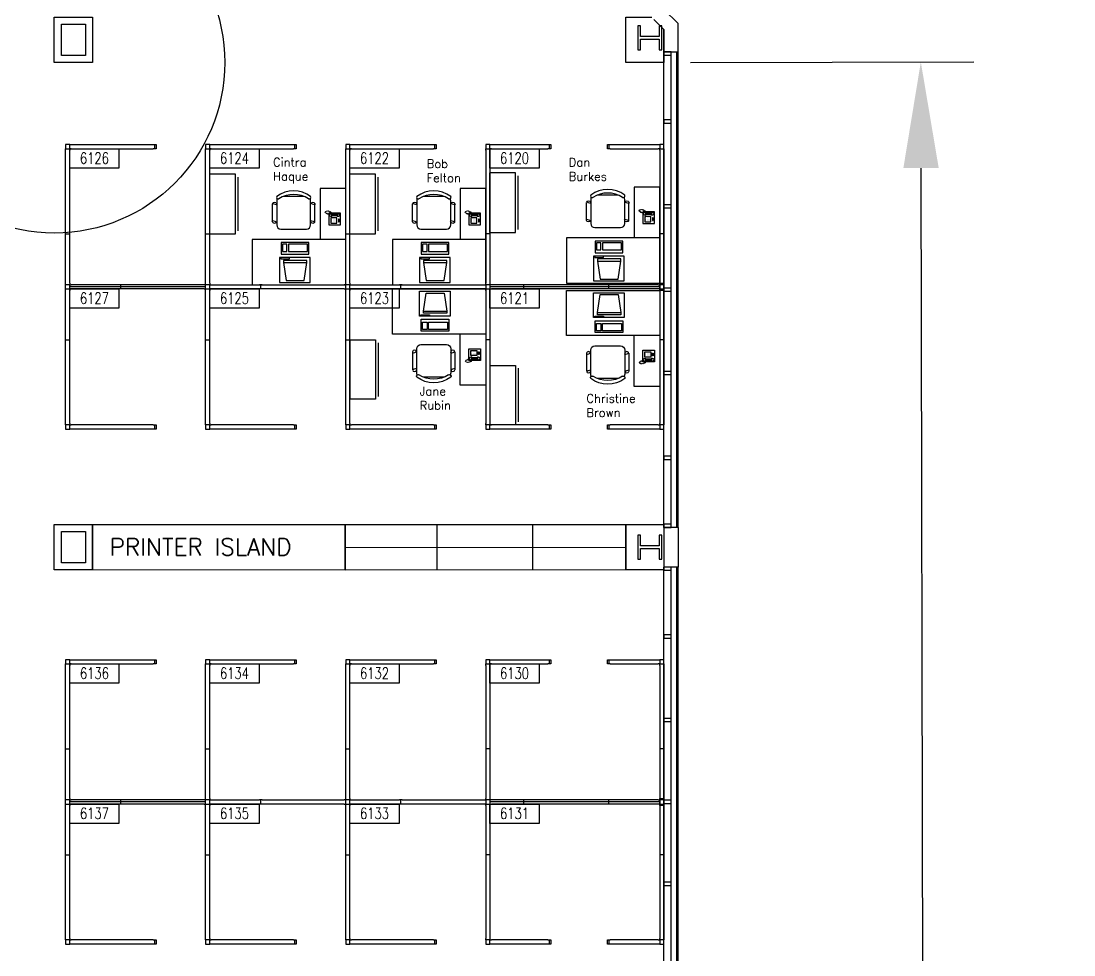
# Model space of a CAD drawing. Header units: millimetres. Extents: x 489553472 to 489553809, y 110504095 to 110504426.
# Drawn here: x 489553734.5 to 489553808.9, y 110504265.7 to 110504331.7 of the extents above; entities that cross this region are included whole.
import ezdxf
from ezdxf.enums import TextEntityAlignment as Align

# ---------------------------------------------------------------- set-up
doc = ezdxf.new("R2010")
doc.units = ezdxf.units.MM
for name, color, linetype in [('CHAIRS', 4, 'Continuous'), ('CPU', 6, 'Continuous'), ('DIM', 3, 'Continuous'), ('E-B-FURR', 6, 'Continuous'), ('E-B-GLAZ', 72, 'Continuous'), ('E-B-MULL', 8, 'Continuous'), ('E-B-SHEL', 2, 'Continuous'), ('E-S-COLM', 8, 'Continuous'), ('EMPLOYEE', 1, 'Continuous'), ('FILE_CABINETS', 1, 'Continuous'), ('FURNITURE', 3, 'Continuous'), ('PANELS_201', 6, 'Continuous'), ('PHONES', 4, 'Continuous'), ('PRINTER_ISLAND', 7, 'Continuous'), ('RMNUM', 40, 'Continuous'), ('Y-2', 1, 'Continuous')]:
    doc.layers.add(name, color=color, linetype=linetype)
doc.styles.add('ARCHITXT', font='simplex.shx')
doc.styles.add('ROMANS', font='romans', dxfattribs={"width": 0.75, "height": 8})
doc.styles.get("Standard").update_dxf_attribs({"font": 'arial.ttf'})
doc.dimstyles.new('ISO-25', dxfattribs={"dimscale": 3, "dimtxt": 2.5, "dimasz": 2.5, "dimexe": 1.25, "dimexo": 0.625, "dimtad": 1, "dimdsep": 46, "dimtxsty": 'Standard', "dimcen": 2.5, "dimadec": 0, "dimazin": 0, "dimtfac": 1, "dimtmove": 0, "dimatfit": 3, "dimfxl": 0, "dimarcsym": 0})

# ---------------------------------------------------------------- blocks, each defined once
blk = doc.blocks.new('RMNUM')
at = {"layer": 'RMNUM'}
blk.add_lwpolyline([(-16.33354, 6.674702), (18.388073, 6.674702), (18.388073, -6.982766), (-16.33354, -6.982766), (-16.33354, 6.674702)], dxfattribs=at)
at = {"layer": 'RMNUM', "style": 'ROMANS', "width": 0.75}
blk.add_attdef('NUMBER', text='', height=8, dxfattribs=at).set_placement((1.027267, 0.114097), align=Align.MIDDLE_CENTER)
blk = doc.blocks.new('RECTANG')
for p, q in [((1, 1), (0, 1)), ((0, 1), (0, 0)), ((1, 0), (1, 1)), ((0, 0), (1, 0))]:
    blk.add_line(p, q)
blk = doc.blocks.new('IBMAT', base_point=(61, 306))
for p, q in [((75, 307), (75, 306)), ((81, 307), (75, 307)), ((81, 306), (81, 307))]:
    blk.add_line(p, q)
at = {"xscale": 21, "yscale": 17, "zscale": 21}
blk.add_blockref('RECTANG', (61, 306), dxfattribs=at)
blk = doc.blocks.new('KEYBOARD', base_point=(60, 294))
for p, xscale, yscale, zscale in [((60, 294), 19, 8, 19), ((61, 295), 13, 5, 13), ((75, 295), 3, 5, 3)]:
    blk.add_blockref('RECTANG', p, dxfattribs=dict(xscale=xscale, yscale=yscale, zscale=zscale))
blk = doc.blocks.new('COMPUTER')
for p, q in [((-6.64, 16.23), (-8.5, 3.5)), ((6.08, 16.23), (-6.64, 16.23)), ((8, 3.5), (6.08, 16.23)), ((-8.5, 3.5), (-8.5, 2.04)), ((8, 3.5), (-8.5, 3.5)), ((-8.5, 2.04), (8, 2.04)), ((8, 2.04), (8, 3.5))]:
    blk.add_line(p, q)
at = {"xscale": 1.033846153846154, "yscale": 1.033846153846154, "zscale": 1.033846153846154}
for name, p in [('IBMAT', (-10.86, 0)), ('KEYBOARD', (-10.05, -10.5))]:
    blk.add_blockref(name, p, dxfattribs=at)
blk = doc.blocks.new('CHAIR7')
for p, q in [((5.12, 15.04), (17.88, 15.04)), ((0, 9), (0, -9)), ((20, 12), (3, 12)), ((23, -7.44), (23, 7.44)), ((3, -12), (20, -12)), ((5.12, -15), (17.88, -15))]:
    blk.add_line(p, q)
for centre, radius, start, end in [((5.56, 13.54), 1.56, 73.7398, 286.2602), ((17.44, 13.54), 1.56, 253.7398, 106.2602), ((3, 9), 3, 90, 180), ((20, 9), 3, 62.41556, 90), ((22.34, 11.12), 1.1, 53.30994, 212.02741), ((4.82, 0), 19.64, 327.57575, 32.42425), ((7, 0), 20, 323.1301, 36.8699), ((3, -9), 3, 180, 270), ((5.56, -13.5), 1.56, 73.7398, 286.2602), ((17.44, -13.5), 1.56, 253.7398, 106.2602), ((20, -9), 3, 270, 297.58444), ((22.34, -11.12), 1.1, 147.97259, 306.69006)]:
    blk.add_arc(centre, radius, start, end)
blk = doc.blocks.new('DESK2')
for p, q in [((33, 0), (-33, 0)), ((-33, 0), (-33, -68)), ((33, -32), (33, 0)), ((-33, -32), (33, -32)), ((-15, -68), (-15, -32)), ((-33, -68), (-15, -68))]:
    blk.add_line(p, q)
blk = doc.blocks.new('FC42X18D')
for p, q in [((-21, 0), (-21, -18)), ((-21, 0), (21, 0)), ((21, -18), (21, 0)), ((-21, -18), (21, -18)), ((-19, -20), (19, -20))]:
    blk.add_line(p, q)
blk = doc.blocks.new('FNPHONE')
for p, q in [((-9.1, 0.22), (-9.7, 0.02)), ((-8.9, 0.62), (-9.5, 0.42)), ((-8.7, 1.02), (-9.3, 0.82)), ((-8.5, 1.42), (-9.1, 1.22)), ((-8.3, 1.82), (-8.9, 1.62)), ((-7.14, 0.56), (-7.5, -0.58)), ((-7.29, 6.54), (-7.29, 1.54)), ((-6.29, 6.54), (-6.29, 1.54)), ((-3.87, 4.85), (-3.87, 4.85)), ((-3.87, 3.91), (-3.87, 3.91)), ((-3.87, 2.97), (-3.87, 2.97)), ((-3.87, 2.03), (-3.87, 2.03)), ((-2.94, 4.85), (-2.94, 4.85)), ((-2.94, 3.91), (-2.94, 3.91)), ((-2.94, 2.97), (-2.94, 2.97)), ((-2.94, 2.03), (-2.94, 2.03)), ((-2, 4.85), (-2, 4.85)), ((-2, 3.91), (-2, 3.91)), ((-2, 2.97), (-2, 2.97)), ((-2, 2.03), (-2, 2.03)), ((-9.3, -0.18), (-9.9, -0.38)), ((-9.3, -0.58), (-9.9, -0.78)), ((-9.3, -0.98), (-9.9, -1.18)), ((-9.3, -1.38), (-9.9, -1.58)), ((-9.1, -1.78), (-9.7, -1.98)), ((-8.9, -2.18), (-9.5, -2.38)), ((-8.43, -2.46), (-9.03, -2.66)), ((-7.9, -1.98), (-8.5, -2.18)), ((-7.7, -1.58), (-8.3, -1.78)), ((-7.5, -1.18), (-8.1, -1.38)), ((-7.3, -0.78), (-7.9, -0.98))]:
    blk.add_line(p, q)
for centre, start, end in [((-6.79, 6.54), 298.49146, 241.50854), ((-6.79, 1.54), 118.49146, 61.50854)]:
    blk.add_arc(centre, 1.05, start, end)
for p, xscale, yscale, zscale in [((-8.21, 0), 8.20528234483245, 8.104073169521023, 8.20528234483245), ((-4.81, 1.25), 3.75, 4.375, 3.75), ((-4.03, 6.72), 2.03125, 0.46875, 2.03125)]:
    blk.add_blockref('RECTANG', p, dxfattribs=dict(xscale=xscale, yscale=yscale, zscale=zscale))
blk = doc.blocks.new('*D22')
at = {"layer": 'Defpoints', "color": 0, "transparency": 16777216}
for p in [(489553779.956, 110504328.789), (489553798.115, 110504328.826), (489553780.319, 110504149.075)]:
    blk.add_point(p, dxfattribs=at)
at = {"layer": 'DIM', "color": 0, "lineweight": -2, "transparency": 16777216}
for p, q in [((489553781.831, 110504328.793), (489553801.865, 110504328.833)), ((489553798.462, 110504156.611), (489553798.13, 110504321.326)), ((489553782.194, 110504149.078), (489553802.227, 110504149.119))]:
    blk.add_line(p, q, dxfattribs=at)
at = {"layer": 'DIM', "color": 0, "transparency": 16777216}
for points in [[(489553799.38, 110504321.328), (489553796.88, 110504321.323), (489553798.115, 110504328.826)], [(489553799.712, 110504156.614), (489553797.212, 110504156.609), (489553798.477, 110504149.111)]]:
    blk.add_solid(points, dxfattribs=at)
at = {"layer": 'DIM', "color": 0, "transparency": 16777216, "insert": (489553804, 110504238.98), "char_height": 7.5, "attachment_point": 5, "rotation": 270.11554}
blk.add_mtext('188', dxfattribs=at)

msp = doc.modelspace()

# ---------------------------------------------------------------- linework, layer by layer
at = {"layer": 'E-B-FURR'}
for p, q in [((489553779.9561564, 110504295.9370992), (489553779.9561564, 110504329.5370992)), ((489553779.9561564, 110504259.9370992), (489553779.9561564, 110504293.1370992))]:
    msp.add_line(p, q, dxfattribs=at)
for points in [[(489553739.5561564, 110504331.9890914), (489553739.5561564, 110504328.7890914), (489553736.8561563, 110504328.7890914), (489553736.8561563, 110504331.9890914)], [(489553739.0561564, 110504331.4890914), (489553739.0561564, 110504329.2890914), (489553737.3561563, 110504329.2890914), (489553737.3561563, 110504331.4890914)], [(489553739.5561564, 110504296.1370992), (489553739.5561564, 110504292.9370992), (489553736.8561563, 110504292.9370992), (489553736.8561563, 110504296.1370992)], [(489553779.9561564, 110504296.1370992), (489553779.9561564, 110504292.9370992), (489553777.2561564, 110504292.9370992), (489553777.2561564, 110504296.1370992)], [(489553739.0561564, 110504295.6370992), (489553739.0561564, 110504293.4370992), (489553737.3561563, 110504293.4370992), (489553737.3561563, 110504295.6370992)]]:
    msp.add_lwpolyline(points, close=True, dxfattribs=at)
msp.add_lwpolyline([(489553779.9561564, 110504331.1228856), (489553779.9561564, 110504328.7890914), (489553777.2561564, 110504328.7890914), (489553777.2561564, 110504331.9890914), (489553779.0899506, 110504331.9890914)], dxfattribs=at)
at = {"layer": 'E-B-GLAZ'}
for p, q in [((489553780.4561564, 110504295.9370992), (489553780.4561564, 110504329.5370992)), ((489553780.8561563, 110504295.9370992), (489553780.8561563, 110504329.5370992)), ((489553780.9561564, 110504295.9370992), (489553780.9561564, 110504329.5370992)), ((489553780.4561564, 110504259.9370992), (489553780.4561564, 110504293.1370992)), ((489553780.8561563, 110504259.9370992), (489553780.8561563, 110504293.1370992)), ((489553780.9561564, 110504259.9370992), (489553780.9561564, 110504293.1370992))]:
    msp.add_line(p, q, dxfattribs=at)
at = {"layer": 'E-B-MULL'}
for points in [[(489553780.4561564, 110504329.5370992), (489553779.9561564, 110504329.5370992), (489553779.9561564, 110504329.3120992), (489553780.4561564, 110504329.3120992)], [(489553780.4561564, 110504324.7370992), (489553779.9561564, 110504324.7370992), (489553779.9561564, 110504324.5120992), (489553780.4561564, 110504324.5120992)], [(489553780.4561564, 110504318.7370992), (489553779.9561564, 110504318.7370992), (489553779.9561564, 110504318.5120992), (489553780.4561564, 110504318.5120992)], [(489553780.4561564, 110504312.8495992), (489553779.9561564, 110504312.8495992), (489553779.9561564, 110504312.6245992), (489553780.4561564, 110504312.6245992)], [(489553780.4561564, 110504306.9620992), (489553779.9561564, 110504306.9620992), (489553779.9561564, 110504306.7370992), (489553780.4561564, 110504306.7370992)], [(489553780.4561564, 110504300.9620992), (489553779.9561564, 110504300.9620992), (489553779.9561564, 110504300.7370992), (489553780.4561564, 110504300.7370992)], [(489553780.4561564, 110504296.1620992), (489553779.9561564, 110504296.1620992), (489553779.9561564, 110504295.9370992), (489553780.4561564, 110504295.9370992)], [(489553780.4561564, 110504293.1370992), (489553779.9561564, 110504293.1370992), (489553779.9561564, 110504292.9120992), (489553780.4561564, 110504292.9120992)], [(489553780.4561564, 110504288.3370992), (489553779.9561564, 110504288.3370992), (489553779.9561564, 110504288.1120992), (489553780.4561564, 110504288.1120992)], [(489553780.4561564, 110504282.4370992), (489553779.9561564, 110504282.4370992), (489553779.9561564, 110504282.2120992), (489553780.4561564, 110504282.2120992)], [(489553780.4561564, 110504276.6495992), (489553779.9561564, 110504276.6495992), (489553779.9561564, 110504276.4245992), (489553780.4561564, 110504276.4245992)], [(489553780.4561564, 110504270.8620992), (489553779.9561564, 110504270.8620992), (489553779.9561564, 110504270.6370992), (489553780.4561564, 110504270.6370992)]]:
    msp.add_lwpolyline(points, close=True, dxfattribs=at)
at = {"layer": 'E-B-SHEL'}
for p, q in [((489553779.9561564, 110504332.5370992), (489553780.9561564, 110504331.5370992)), ((489553779.2490495, 110504331.8299924), (489553779.9561564, 110504331.1228856)), ((489553780.9561564, 110504329.5370992), (489553780.9561564, 110504331.5370992)), ((489553779.9561564, 110504329.5370992), (489553779.9561564, 110504331.1228856)), ((489553779.9561564, 110504329.5370992), (489553780.9561564, 110504329.5370992)), ((489553780.9561564, 110504295.9370992), (489553779.9561564, 110504295.9370992)), ((489553779.9561564, 110504295.9370992), (489553779.9561564, 110504293.1370992)), ((489553780.9561564, 110504295.9370992), (489553780.9561564, 110504293.1370992)), ((489553780.9561564, 110504293.1370992), (489553779.9561564, 110504293.1370992))]:
    msp.add_line(p, q, dxfattribs=at)
at = {"layer": 'E-S-COLM'}
for points in [[(489553779.6061563, 110504329.6870992), (489553779.8061564, 110504329.6870992), (489553779.8061564, 110504331.3870992), (489553779.6061563, 110504331.3870992), (489553779.6061563, 110504330.6370992), (489553778.3061564, 110504330.6370992), (489553778.3061564, 110504331.3870992), (489553778.1061563, 110504331.3870992), (489553778.1061563, 110504329.6870992), (489553778.3061564, 110504329.6870992), (489553778.3061564, 110504330.4370992), (489553779.6061563, 110504330.4370992)], [(489553779.6061563, 110504293.6870992), (489553779.8061564, 110504293.6870992), (489553779.8061564, 110504295.3870992), (489553779.6061563, 110504295.3870992), (489553779.6061563, 110504294.6370992), (489553778.3061564, 110504294.6370992), (489553778.3061564, 110504295.3870992), (489553778.1061563, 110504295.3870992), (489553778.1061563, 110504293.6870992), (489553778.3061564, 110504293.6870992), (489553778.3061564, 110504294.4370992), (489553779.6061563, 110504294.4370992)]]:
    msp.add_lwpolyline(points, close=True, dxfattribs=at)
at = {"layer": 'FILE_CABINETS'}
for p, q in [((489553763.903808, 110504296.115284), (489553763.9078356, 110504292.9202725)), ((489553770.6622897, 110504296.1370992), (489553770.6663342, 110504292.9287922)), ((489553757.4240841, 110504294.5245992), (489553777.2561564, 110504294.5370992))]:
    msp.add_line(p, q, dxfattribs=at)
msp.add_lwpolyline([(489553757.4240841, 110504296.1370992), (489553777.2561564, 110504296.1370992), (489553777.2561564, 110504292.9370992), (489553757.4240841, 110504292.9120992)], close=True, dxfattribs=at)
at = {"layer": 'PANELS_201', "linetype": 'Continuous'}
for p, q in [((489553779.6561564, 110504316.7870215), (489553779.6561564, 110504316.5870215)), ((489553779.9561564, 110504316.6870215), (489553779.6561564, 110504316.6870215)), ((489553779.9561564, 110504316.7870215), (489553779.9561564, 110504316.5870215)), ((489553747.9560243, 110504313.0870992), (489553751.3560243, 110504313.0870992)), ((489553751.5560243, 110504313.0870992), (489553757.3560243, 110504313.0870992)), ((489553757.8560243, 110504313.0870992), (489553761.2560242, 110504313.0870992)), ((489553761.4560243, 110504313.0870992), (489553767.2560242, 110504313.0870992)), ((489553779.9561564, 110504313.0870217), (489553779.6561564, 110504313.0870217)), ((489553751.3560243, 110504312.7870992), (489553747.9560243, 110504312.7870992)), ((489553757.3560243, 110504312.7870992), (489553751.5560243, 110504312.7870992)), ((489553761.2560242, 110504312.7870992), (489553757.8560243, 110504312.7870992)), ((489553767.2560242, 110504312.7870992), (489553761.4560243, 110504312.7870992)), ((489553779.6560243, 110504312.7870992), (489553779.9560243, 110504312.7870992)), ((489553779.6560243, 110504309.2870994), (489553779.6560243, 110504309.0870994)), ((489553779.9560243, 110504309.1870994), (489553779.6560243, 110504309.1870994)), ((489553779.9560243, 110504309.2870994), (489553779.9560243, 110504309.0870994)), ((489553779.6561564, 110504280.3870215), (489553779.6561564, 110504280.1870215)), ((489553779.9561564, 110504280.2870215), (489553779.6561564, 110504280.2870215)), ((489553779.9561564, 110504280.3870215), (489553779.9561564, 110504280.1870215)), ((489553747.9560243, 110504276.6870992), (489553751.3560243, 110504276.6870992)), ((489553751.3560243, 110504276.3870992), (489553747.9560243, 110504276.3870992)), ((489553751.5560243, 110504276.6870992), (489553757.3560243, 110504276.6870992)), ((489553757.3560243, 110504276.3870992), (489553751.5560243, 110504276.3870992)), ((489553757.8560243, 110504276.6870992), (489553761.2560242, 110504276.6870992)), ((489553761.2560242, 110504276.3870992), (489553757.8560243, 110504276.3870992)), ((489553761.4560243, 110504276.6870992), (489553767.2560242, 110504276.6870992)), ((489553767.2560242, 110504276.3870992), (489553761.4560243, 110504276.3870992)), ((489553779.6560243, 110504276.3870992), (489553779.9560243, 110504276.3870992)), ((489553779.9561564, 110504276.6870217), (489553779.6561564, 110504276.6870217)), ((489553779.6560243, 110504272.8870994), (489553779.6560243, 110504272.6870994)), ((489553779.9560243, 110504272.7870994), (489553779.6560243, 110504272.7870994)), ((489553779.9560243, 110504272.8870994), (489553779.9560243, 110504272.6870994))]:
    msp.add_line(p, q, dxfattribs=at)
for points in [[(489553737.9560243, 110504322.9870992), (489553737.6560243, 110504322.9870992), (489553737.6560243, 110504322.6870992)], [(489553737.6560243, 110504322.5870992), (489553737.6560243, 110504322.6870992), (489553737.9560243, 110504322.6870992), (489553737.9560243, 110504322.5870992)], [(489553737.6560243, 110504316.7870992), (489553737.6560243, 110504322.5870992)], [(489553738.0560243, 110504322.6870992), (489553737.9560243, 110504322.6870992), (489553737.9560243, 110504322.9870992), (489553738.0560243, 110504322.9870992)], [(489553737.9560243, 110504316.7870992), (489553737.9560243, 110504322.5870992)], [(489553738.0560243, 110504322.9870992), (489553743.8560243, 110504322.9870992)], [(489553738.0560243, 110504322.6870992), (489553743.8560243, 110504322.6870992)], [(489553743.8560243, 110504322.9870992), (489553743.9560243, 110504322.9870992), (489553744.0560243, 110504322.9870992), (489553744.0560243, 110504322.6870992), (489553743.8560243, 110504322.6870992)], [(489553743.9560243, 110504322.6870992), (489553743.9560243, 110504322.9870992)], [(489553747.8560243, 110504322.9870992), (489553747.5560243, 110504322.9870992), (489553747.5560243, 110504322.6870992)], [(489553747.5560243, 110504322.5870992), (489553747.5560243, 110504322.6870992), (489553747.8560243, 110504322.6870992), (489553747.8560243, 110504322.5870992)], [(489553747.5560243, 110504316.7870992), (489553747.5560243, 110504322.5870992)], [(489553747.9560243, 110504322.6870992), (489553747.8560243, 110504322.6870992), (489553747.8560243, 110504322.9870992), (489553747.9560243, 110504322.9870992)], [(489553747.8560243, 110504316.7870992), (489553747.8560243, 110504322.5870992)], [(489553747.9560243, 110504322.9870992), (489553753.7560242, 110504322.9870992)], [(489553747.9560243, 110504322.6870992), (489553753.7560242, 110504322.6870992)], [(489553753.7560242, 110504322.9870992), (489553753.8560243, 110504322.9870992), (489553753.9560243, 110504322.9870992), (489553753.9560243, 110504322.6870992), (489553753.7560242, 110504322.6870992)], [(489553753.8560243, 110504322.6870992), (489553753.8560243, 110504322.9870992)], [(489553757.7560242, 110504322.9870992), (489553757.4560243, 110504322.9870992), (489553757.4560243, 110504322.6870992)], [(489553757.4560243, 110504322.5870992), (489553757.4560243, 110504322.6870992), (489553757.7560242, 110504322.6870992), (489553757.7560242, 110504322.5870992)], [(489553757.4560243, 110504316.7870992), (489553757.4560243, 110504322.5870992)], [(489553757.8560243, 110504322.6870992), (489553757.7560242, 110504322.6870992), (489553757.7560242, 110504322.9870992), (489553757.8560243, 110504322.9870992)], [(489553757.7560242, 110504316.7870992), (489553757.7560242, 110504322.5870992)], [(489553757.8560243, 110504322.9870992), (489553763.6560243, 110504322.9870992)], [(489553757.8560243, 110504322.6870992), (489553763.6560243, 110504322.6870992)], [(489553763.6560243, 110504322.9870992), (489553763.7560242, 110504322.9870992), (489553763.8560243, 110504322.9870992), (489553763.8560243, 110504322.6870992), (489553763.6560243, 110504322.6870992)], [(489553763.7560242, 110504322.6870992), (489553763.7560242, 110504322.9870992)], [(489553767.6560243, 110504322.9870992), (489553767.3560243, 110504322.9870992), (489553767.3560243, 110504322.6870992)], [(489553767.3560243, 110504322.5870992), (489553767.3560243, 110504322.6870992), (489553767.6560243, 110504322.6870992), (489553767.6560243, 110504322.5870992)], [(489553767.3560243, 110504322.5870992), (489553767.3560243, 110504316.7870992)], [(489553767.7560242, 110504322.6870992), (489553767.6560243, 110504322.6870992), (489553767.6560243, 110504322.9870992), (489553767.7560242, 110504322.9870992)], [(489553767.6560243, 110504322.5870992), (489553767.6560243, 110504316.7870992)], [(489553767.7560242, 110504322.9870992), (489553771.7560242, 110504322.9870992)], [(489553767.7560242, 110504322.6870992), (489553771.7560242, 110504322.6870992)], [(489553771.7560242, 110504322.9870992), (489553771.8560243, 110504322.9870992), (489553771.9560243, 110504322.9870992), (489553771.9560243, 110504322.6870992), (489553771.7560242, 110504322.6870992)], [(489553771.8560243, 110504322.6870992), (489553771.8560243, 110504322.9870992)], [(489553776.1561565, 110504322.6870215), (489553776.0561566, 110504322.6870215), (489553775.9561566, 110504322.6870215), (489553775.9561566, 110504322.9870215), (489553776.1561565, 110504322.9870215)], [(489553776.0561566, 110504322.9870215), (489553776.0561566, 110504322.6870215)], [(489553776.1561565, 110504322.9870215), (489553779.5561564, 110504322.9870215)], [(489553776.1561565, 110504322.6870215), (489553779.5561564, 110504322.6870215)], [(489553779.5561564, 110504322.9870215), (489553779.6561564, 110504322.9870215), (489553779.6561564, 110504322.6870215), (489553779.5561564, 110504322.6870215)], [(489553779.9561564, 110504322.6870215), (489553779.9561564, 110504322.9870215), (489553779.6561564, 110504322.9870215)], [(489553779.6561564, 110504322.5870215), (489553779.6561564, 110504322.6870215), (489553779.9561564, 110504322.6870215), (489553779.9561564, 110504322.5870215)], [(489553779.6561564, 110504322.5870215), (489553779.6561564, 110504316.7870215)], [(489553779.9561564, 110504322.5870215), (489553779.9561564, 110504316.7870215)], [(489553737.6560243, 110504316.5870992), (489553737.6560243, 110504316.7870992)], [(489553737.6560243, 110504316.6870992), (489553737.9560243, 110504316.6870992)], [(489553737.6560243, 110504313.1870992), (489553737.6560243, 110504316.5870992)], [(489553737.9560243, 110504316.5870992), (489553737.9560243, 110504316.7870992)], [(489553737.9560243, 110504313.1870992), (489553737.9560243, 110504316.5870992)], [(489553747.5560243, 110504316.5870992), (489553747.5560243, 110504316.7870992)], [(489553747.5560243, 110504316.6870992), (489553747.8560243, 110504316.6870992)], [(489553747.5560243, 110504313.1870992), (489553747.5560243, 110504316.5870992)], [(489553747.8560243, 110504316.5870992), (489553747.8560243, 110504316.7870992)], [(489553747.8560243, 110504313.1870992), (489553747.8560243, 110504316.5870992)], [(489553757.4560243, 110504316.5870992), (489553757.4560243, 110504316.7870992)], [(489553757.4560243, 110504316.6870992), (489553757.7560242, 110504316.6870992)], [(489553757.4560243, 110504313.1870992), (489553757.4560243, 110504316.5870992)], [(489553757.7560242, 110504316.5870992), (489553757.7560242, 110504316.7870992)], [(489553757.7560242, 110504313.1870992), (489553757.7560242, 110504316.5870992)], [(489553767.3560243, 110504316.7870992), (489553767.3560243, 110504316.5870992)], [(489553767.6560243, 110504316.6870992), (489553767.3560243, 110504316.6870992)], [(489553767.3560243, 110504316.5870992), (489553767.3560243, 110504313.1870992)], [(489553767.6560243, 110504316.7870992), (489553767.6560243, 110504316.5870992)], [(489553767.6560243, 110504316.5870992), (489553767.6560243, 110504313.1870992)], [(489553779.6561564, 110504316.5870215), (489553779.6561564, 110504313.1870217)], [(489553779.9561564, 110504316.5870215), (489553779.9561564, 110504313.1870217)], [(489553737.9560243, 110504313.1870992), (489553737.9560243, 110504313.0870992), (489553737.6560243, 110504313.0870992), (489553737.6560243, 110504313.1870992)], [(489553737.6560243, 110504312.7870992), (489553737.6560243, 110504313.0870992)], [(489553738.0560243, 110504312.7870992), (489553737.9560243, 110504312.7870992), (489553737.9560243, 110504313.0870992), (489553738.0560243, 110504313.0870992)], [(489553741.5560243, 110504312.9370992), (489553737.9560243, 110504312.9370992)], [(489553741.4560243, 110504313.0870992), (489553738.0560243, 110504313.0870992)], [(489553741.6560243, 110504313.0870992), (489553741.4560243, 110504313.0870992)], [(489553741.5560243, 110504312.7870992), (489553741.5560243, 110504313.0870992)], [(489553747.5560243, 110504312.9370992), (489553741.5560243, 110504312.9370992)], [(489553747.4560243, 110504313.0870992), (489553741.6560243, 110504313.0870992)], [(489553747.4560243, 110504312.7870992), (489553747.5560243, 110504312.7870992), (489553747.5560243, 110504313.0870992), (489553747.4560243, 110504313.0870992)], [(489553747.8560243, 110504313.1870992), (489553747.8560243, 110504313.0870992), (489553747.5560243, 110504313.0870992), (489553747.5560243, 110504313.1870992)], [(489553747.9560243, 110504312.7870992), (489553747.8560243, 110504312.7870992), (489553747.8560243, 110504313.0870992), (489553747.9560243, 110504313.0870992)], [(489553751.5560243, 110504313.0870992), (489553751.3560243, 110504313.0870992)], [(489553751.4560243, 110504312.7870992), (489553751.4560243, 110504313.0870992)], [(489553757.3560243, 110504312.7870992), (489553757.4560243, 110504312.7870992), (489553757.4560243, 110504313.0870992), (489553757.3560243, 110504313.0870992)], [(489553757.7560242, 110504313.1870992), (489553757.7560242, 110504313.0870992), (489553757.4560243, 110504313.0870992), (489553757.4560243, 110504313.1870992)], [(489553757.8560243, 110504312.7870992), (489553757.7560242, 110504312.7870992), (489553757.7560242, 110504313.0870992), (489553757.8560243, 110504313.0870992)], [(489553761.4560243, 110504313.0870992), (489553761.2560242, 110504313.0870992)], [(489553761.3560243, 110504312.7870992), (489553761.3560243, 110504313.0870992)], [(489553767.2560242, 110504313.0870992), (489553767.3560243, 110504313.0870992), (489553767.3560243, 110504312.7870992), (489553767.2560242, 110504312.7870992)], [(489553767.6560243, 110504313.1870992), (489553767.6560243, 110504313.0870992), (489553767.3560243, 110504313.0870992), (489553767.3560243, 110504313.1870992)], [(489553767.7560242, 110504313.0870992), (489553767.6560243, 110504313.0870992), (489553767.6560243, 110504312.7870992), (489553767.7560242, 110504312.7870992)], [(489553770.0560243, 110504312.9370992), (489553767.6560243, 110504312.9370992)], [(489553769.9560243, 110504313.0870992), (489553767.7560242, 110504313.0870992)], [(489553770.1560243, 110504313.0870992), (489553769.9560243, 110504313.0870992)], [(489553770.0560243, 110504312.7870992), (489553770.0560243, 110504313.0870992)], [(489553776.0560243, 110504312.9370992), (489553770.0560243, 110504312.9370992)], [(489553775.9560243, 110504313.0870992), (489553770.1560243, 110504313.0870992)], [(489553776.1560243, 110504313.0870992), (489553775.9560243, 110504313.0870992)], [(489553776.0560243, 110504312.7870992), (489553776.0560243, 110504313.0870992)], [(489553779.6561564, 110504312.9370217), (489553776.0561564, 110504312.9370217)], [(489553779.5561564, 110504313.0870217), (489553776.1561564, 110504313.0870217)], [(489553779.5560243, 110504313.0870992), (489553779.6560243, 110504313.0870992), (489553779.6560243, 110504312.7870992), (489553779.5560243, 110504312.7870992)], [(489553779.9560243, 110504313.1870992), (489553779.9560243, 110504313.0870992), (489553779.6560243, 110504313.0870992), (489553779.6560243, 110504313.1870992)], [(489553779.9560243, 110504312.8870992), (489553779.9560243, 110504312.7870992), (489553779.9560243, 110504312.6870992), (489553779.6560243, 110504312.6870992), (489553779.6560243, 110504312.8870992)], [(489553779.6561564, 110504312.9870217), (489553779.6561564, 110504313.0870217), (489553779.6561564, 110504313.1870217), (489553779.9561564, 110504313.1870217), (489553779.9561564, 110504312.9870217)], [(489553779.9560243, 110504313.0870992), (489553779.9560243, 110504312.7870992)], [(489553737.6560243, 110504312.6870992), (489553737.6560243, 110504312.7870992), (489553737.9560243, 110504312.7870992), (489553737.9560243, 110504312.6870992)], [(489553737.6560243, 110504309.2870992), (489553737.6560243, 110504312.6870992)], [(489553737.9560243, 110504309.2870992), (489553737.9560243, 110504312.6870992)], [(489553741.4560243, 110504312.7870992), (489553738.0560243, 110504312.7870992)], [(489553741.6560243, 110504312.7870992), (489553741.4560243, 110504312.7870992)], [(489553747.4560243, 110504312.7870992), (489553741.6560243, 110504312.7870992)], [(489553747.5560243, 110504312.6870992), (489553747.5560243, 110504312.7870992), (489553747.8560243, 110504312.7870992), (489553747.8560243, 110504312.6870992)], [(489553747.5560243, 110504309.2870992), (489553747.5560243, 110504312.6870992)], [(489553747.8560243, 110504309.2870992), (489553747.8560243, 110504312.6870992)], [(489553751.5560243, 110504312.7870992), (489553751.3560243, 110504312.7870992)], [(489553757.4560243, 110504312.6870992), (489553757.4560243, 110504312.7870992), (489553757.7560242, 110504312.7870992), (489553757.7560242, 110504312.6870992)], [(489553757.4560243, 110504309.2870992), (489553757.4560243, 110504312.6870992)], [(489553757.7560242, 110504309.2870992), (489553757.7560242, 110504312.6870992)], [(489553761.4560243, 110504312.7870992), (489553761.2560242, 110504312.7870992)], [(489553767.3560243, 110504312.6870992), (489553767.3560243, 110504312.7870992), (489553767.6560243, 110504312.7870992), (489553767.6560243, 110504312.6870992)], [(489553767.3560243, 110504312.6870992), (489553767.3560243, 110504309.2870992)], [(489553767.6560243, 110504312.6870992), (489553767.6560243, 110504309.2870992)], [(489553769.9560243, 110504312.7870992), (489553767.7560242, 110504312.7870992)], [(489553770.1560243, 110504312.7870992), (489553769.9560243, 110504312.7870992)], [(489553775.9560243, 110504312.7870992), (489553770.1560243, 110504312.7870992)], [(489553776.1560243, 110504312.7870992), (489553775.9560243, 110504312.7870992)], [(489553779.5561564, 110504312.7870217), (489553776.1561564, 110504312.7870217)], [(489553779.6560243, 110504312.6870992), (489553779.6560243, 110504312.7870992), (489553779.9560243, 110504312.7870992), (489553779.9560243, 110504312.6870992)], [(489553779.6560243, 110504312.6870992), (489553779.6560243, 110504309.2870994)], [(489553779.9560243, 110504312.6870992), (489553779.9560243, 110504309.2870994)], [(489553737.6560243, 110504309.0870992), (489553737.6560243, 110504309.2870992)], [(489553737.6560243, 110504309.1870992), (489553737.9560243, 110504309.1870992)], [(489553737.9560243, 110504309.0870992), (489553737.9560243, 110504309.2870992)], [(489553747.5560243, 110504309.0870992), (489553747.5560243, 110504309.2870992)], [(489553747.5560243, 110504309.1870992), (489553747.8560243, 110504309.1870992)], [(489553747.8560243, 110504309.0870992), (489553747.8560243, 110504309.2870992)], [(489553757.4560243, 110504309.0870992), (489553757.4560243, 110504309.2870992)], [(489553757.4560243, 110504309.1870992), (489553757.7560242, 110504309.1870992)], [(489553757.7560242, 110504309.0870992), (489553757.7560242, 110504309.2870992)], [(489553767.3560243, 110504309.2870992), (489553767.3560243, 110504309.0870992)], [(489553767.6560243, 110504309.1870992), (489553767.3560243, 110504309.1870992)], [(489553767.6560243, 110504309.2870992), (489553767.6560243, 110504309.0870992)], [(489553737.6560243, 110504303.2870992), (489553737.6560243, 110504309.0870992)], [(489553737.9560243, 110504303.2870992), (489553737.9560243, 110504309.0870992)], [(489553747.5560243, 110504303.2870992), (489553747.5560243, 110504309.0870992)], [(489553747.8560243, 110504303.2870992), (489553747.8560243, 110504309.0870992)], [(489553757.4560243, 110504303.2870992), (489553757.4560243, 110504309.0870992)], [(489553757.7560242, 110504303.2870992), (489553757.7560242, 110504309.0870992)], [(489553767.3560243, 110504309.0870992), (489553767.3560243, 110504303.2870992)], [(489553767.6560243, 110504309.0870992), (489553767.6560243, 110504303.2870992)], [(489553779.6561564, 110504309.0871769), (489553779.6561564, 110504303.2871769)], [(489553779.9561564, 110504309.0871769), (489553779.9561564, 110504303.2871769)], [(489553737.9560243, 110504303.2870992), (489553737.9560243, 110504303.1870992), (489553737.6560243, 110504303.1870992), (489553737.6560243, 110504303.2870992)], [(489553737.6560243, 110504303.1870992), (489553737.6560243, 110504302.8870992), (489553737.9560243, 110504302.8870992)], [(489553738.0560243, 110504302.8870992), (489553737.9560243, 110504302.8870992), (489553737.9560243, 110504303.1870992), (489553738.0560243, 110504303.1870992)], [(489553743.8560243, 110504303.1870992), (489553738.0560243, 110504303.1870992)], [(489553743.8560243, 110504303.1870992), (489553743.9560243, 110504303.1870992), (489553744.0560243, 110504303.1870992), (489553744.0560243, 110504302.8870992), (489553743.8560243, 110504302.8870992)], [(489553743.9560243, 110504302.8870992), (489553743.9560243, 110504303.1870992)], [(489553747.8560243, 110504303.2870992), (489553747.8560243, 110504303.1870992), (489553747.5560243, 110504303.1870992), (489553747.5560243, 110504303.2870992)], [(489553747.5560243, 110504303.1870992), (489553747.5560243, 110504302.8870992), (489553747.8560243, 110504302.8870992)], [(489553747.9560243, 110504302.8870992), (489553747.8560243, 110504302.8870992), (489553747.8560243, 110504303.1870992), (489553747.9560243, 110504303.1870992)], [(489553753.7560242, 110504303.1870992), (489553747.9560243, 110504303.1870992)], [(489553753.7560242, 110504303.1870992), (489553753.8560243, 110504303.1870992), (489553753.9560243, 110504303.1870992), (489553753.9560243, 110504302.8870992), (489553753.7560242, 110504302.8870992)], [(489553753.8560243, 110504302.8870992), (489553753.8560243, 110504303.1870992)], [(489553757.7560242, 110504303.2870992), (489553757.7560242, 110504303.1870992), (489553757.4560243, 110504303.1870992), (489553757.4560243, 110504303.2870992)], [(489553757.4560243, 110504303.1870992), (489553757.4560243, 110504302.8870992), (489553757.7560242, 110504302.8870992)], [(489553757.8560243, 110504302.8870992), (489553757.7560242, 110504302.8870992), (489553757.7560242, 110504303.1870992), (489553757.8560243, 110504303.1870992)], [(489553763.6560243, 110504303.1870992), (489553757.8560243, 110504303.1870992)], [(489553763.6560243, 110504303.1870992), (489553763.7560242, 110504303.1870992), (489553763.8560243, 110504303.1870992), (489553763.8560243, 110504302.8870992), (489553763.6560243, 110504302.8870992)], [(489553763.7560242, 110504302.8870992), (489553763.7560242, 110504303.1870992)], [(489553767.6560243, 110504303.2870992), (489553767.6560243, 110504303.1870992), (489553767.3560243, 110504303.1870992), (489553767.3560243, 110504303.2870992)], [(489553767.3560243, 110504303.1870992), (489553767.3560243, 110504302.8870992), (489553767.6560243, 110504302.8870992)], [(489553767.7560242, 110504302.8870992), (489553767.6560243, 110504302.8870992), (489553767.6560243, 110504303.1870992), (489553767.7560242, 110504303.1870992)], [(489553771.7560242, 110504303.1872546), (489553767.7560242, 110504303.1872546)], [(489553771.7560242, 110504303.1872546), (489553771.8560243, 110504303.1872546), (489553771.9560243, 110504303.1872546), (489553771.9560243, 110504302.8872546), (489553771.7560242, 110504302.8872546)], [(489553771.8560243, 110504302.8872546), (489553771.8560243, 110504303.1872546)], [(489553776.1561565, 110504302.8871769), (489553776.0561566, 110504302.8871769), (489553775.9561566, 110504302.8871769), (489553775.9561566, 110504303.1871769), (489553776.1561565, 110504303.1871769)], [(489553776.0561566, 110504303.1871769), (489553776.0561566, 110504302.8871769)], [(489553779.5561564, 110504303.1871769), (489553776.1561565, 110504303.1871769)], [(489553779.5561564, 110504303.1871769), (489553779.6561564, 110504303.1871769), (489553779.6561564, 110504302.8871769), (489553779.5561564, 110504302.8871769)], [(489553779.9561564, 110504303.2871769), (489553779.9561564, 110504303.1871769), (489553779.6561564, 110504303.1871769), (489553779.6561564, 110504303.2871769)], [(489553779.6561564, 110504302.8871769), (489553779.9561564, 110504302.8871769), (489553779.9561564, 110504303.1871769)], [(489553743.8560243, 110504302.8870992), (489553738.0560243, 110504302.8870992)], [(489553753.7560242, 110504302.8870992), (489553747.9560243, 110504302.8870992)], [(489553763.6560243, 110504302.8870992), (489553757.8560243, 110504302.8870992)], [(489553771.7560242, 110504302.8872546), (489553767.7560242, 110504302.8872546)], [(489553779.5561564, 110504302.8871769), (489553776.1561565, 110504302.8871769)], [(489553737.9560243, 110504286.5870992), (489553737.6560243, 110504286.5870992), (489553737.6560243, 110504286.2870992)], [(489553737.6560243, 110504286.1870992), (489553737.6560243, 110504286.2870992), (489553737.9560243, 110504286.2870992), (489553737.9560243, 110504286.1870992)], [(489553737.6560243, 110504280.3870992), (489553737.6560243, 110504286.1870992)], [(489553738.0560243, 110504286.2870992), (489553737.9560243, 110504286.2870992), (489553737.9560243, 110504286.5870992), (489553738.0560243, 110504286.5870992)], [(489553737.9560243, 110504280.3870992), (489553737.9560243, 110504286.1870992)], [(489553738.0560243, 110504286.5870992), (489553743.8560243, 110504286.5870992)], [(489553738.0560243, 110504286.2870992), (489553743.8560243, 110504286.2870992)], [(489553743.8560243, 110504286.5870992), (489553743.9560243, 110504286.5870992), (489553744.0560243, 110504286.5870992), (489553744.0560243, 110504286.2870992), (489553743.8560243, 110504286.2870992)], [(489553743.9560243, 110504286.2870992), (489553743.9560243, 110504286.5870992)], [(489553747.8560243, 110504286.5870992), (489553747.5560243, 110504286.5870992), (489553747.5560243, 110504286.2870992)], [(489553747.5560243, 110504286.1870992), (489553747.5560243, 110504286.2870992), (489553747.8560243, 110504286.2870992), (489553747.8560243, 110504286.1870992)], [(489553747.5560243, 110504280.3870992), (489553747.5560243, 110504286.1870992)], [(489553747.9560243, 110504286.2870992), (489553747.8560243, 110504286.2870992), (489553747.8560243, 110504286.5870992), (489553747.9560243, 110504286.5870992)], [(489553747.8560243, 110504280.3870992), (489553747.8560243, 110504286.1870992)], [(489553747.9560243, 110504286.5870992), (489553753.7560242, 110504286.5870992)], [(489553747.9560243, 110504286.2870992), (489553753.7560242, 110504286.2870992)], [(489553753.7560242, 110504286.5870992), (489553753.8560243, 110504286.5870992), (489553753.9560243, 110504286.5870992), (489553753.9560243, 110504286.2870992), (489553753.7560242, 110504286.2870992)], [(489553753.8560243, 110504286.2870992), (489553753.8560243, 110504286.5870992)], [(489553757.7560242, 110504286.5870992), (489553757.4560243, 110504286.5870992), (489553757.4560243, 110504286.2870992)], [(489553757.4560243, 110504286.1870992), (489553757.4560243, 110504286.2870992), (489553757.7560242, 110504286.2870992), (489553757.7560242, 110504286.1870992)], [(489553757.4560243, 110504280.3870992), (489553757.4560243, 110504286.1870992)], [(489553757.8560243, 110504286.2870992), (489553757.7560242, 110504286.2870992), (489553757.7560242, 110504286.5870992), (489553757.8560243, 110504286.5870992)], [(489553757.7560242, 110504280.3870992), (489553757.7560242, 110504286.1870992)], [(489553757.8560243, 110504286.5870992), (489553763.6560243, 110504286.5870992)], [(489553757.8560243, 110504286.2870992), (489553763.6560243, 110504286.2870992)], [(489553763.6560243, 110504286.5870992), (489553763.7560242, 110504286.5870992), (489553763.8560243, 110504286.5870992), (489553763.8560243, 110504286.2870992), (489553763.6560243, 110504286.2870992)], [(489553763.7560242, 110504286.2870992), (489553763.7560242, 110504286.5870992)], [(489553767.6560243, 110504286.5870992), (489553767.3560243, 110504286.5870992), (489553767.3560243, 110504286.2870992)], [(489553767.3560243, 110504286.1870992), (489553767.3560243, 110504286.2870992), (489553767.6560243, 110504286.2870992), (489553767.6560243, 110504286.1870992)], [(489553767.3560243, 110504286.1870992), (489553767.3560243, 110504280.3870992)], [(489553767.7560242, 110504286.2870992), (489553767.6560243, 110504286.2870992), (489553767.6560243, 110504286.5870992), (489553767.7560242, 110504286.5870992)], [(489553767.6560243, 110504286.1870992), (489553767.6560243, 110504280.3870992)], [(489553767.7560242, 110504286.5870992), (489553771.7560242, 110504286.5870992)], [(489553767.7560242, 110504286.2870992), (489553771.7560242, 110504286.2870992)], [(489553771.7560242, 110504286.5870992), (489553771.8560243, 110504286.5870992), (489553771.9560243, 110504286.5870992), (489553771.9560243, 110504286.2870992), (489553771.7560242, 110504286.2870992)], [(489553771.8560243, 110504286.2870992), (489553771.8560243, 110504286.5870992)], [(489553776.1561565, 110504286.2870215), (489553776.0561566, 110504286.2870215), (489553775.9561566, 110504286.2870215), (489553775.9561566, 110504286.5870215), (489553776.1561565, 110504286.5870215)], [(489553776.0561566, 110504286.5870215), (489553776.0561566, 110504286.2870215)], [(489553776.1561565, 110504286.5870215), (489553779.5561564, 110504286.5870215)], [(489553776.1561565, 110504286.2870215), (489553779.5561564, 110504286.2870215)], [(489553779.5561564, 110504286.5870215), (489553779.6561564, 110504286.5870215), (489553779.6561564, 110504286.2870215), (489553779.5561564, 110504286.2870215)], [(489553779.9561564, 110504286.2870215), (489553779.9561564, 110504286.5870215), (489553779.6561564, 110504286.5870215)], [(489553779.6561564, 110504286.1870215), (489553779.6561564, 110504286.2870215), (489553779.9561564, 110504286.2870215), (489553779.9561564, 110504286.1870215)], [(489553779.6561564, 110504286.1870215), (489553779.6561564, 110504280.3870215)], [(489553779.9561564, 110504286.1870215), (489553779.9561564, 110504280.3870215)], [(489553737.6560243, 110504280.1870992), (489553737.6560243, 110504280.3870992)], [(489553737.6560243, 110504280.2870992), (489553737.9560243, 110504280.2870992)], [(489553737.6560243, 110504276.7870992), (489553737.6560243, 110504280.1870992)], [(489553737.9560243, 110504280.1870992), (489553737.9560243, 110504280.3870992)], [(489553737.9560243, 110504276.7870992), (489553737.9560243, 110504280.1870992)], [(489553747.5560243, 110504280.1870992), (489553747.5560243, 110504280.3870992)], [(489553747.5560243, 110504280.2870992), (489553747.8560243, 110504280.2870992)], [(489553747.5560243, 110504276.7870992), (489553747.5560243, 110504280.1870992)], [(489553747.8560243, 110504280.1870992), (489553747.8560243, 110504280.3870992)], [(489553747.8560243, 110504276.7870992), (489553747.8560243, 110504280.1870992)], [(489553757.4560243, 110504280.1870992), (489553757.4560243, 110504280.3870992)], [(489553757.4560243, 110504280.2870992), (489553757.7560242, 110504280.2870992)], [(489553757.4560243, 110504276.7870992), (489553757.4560243, 110504280.1870992)], [(489553757.7560242, 110504280.1870992), (489553757.7560242, 110504280.3870992)], [(489553757.7560242, 110504276.7870992), (489553757.7560242, 110504280.1870992)], [(489553767.3560243, 110504280.3870992), (489553767.3560243, 110504280.1870992)], [(489553767.6560243, 110504280.2870992), (489553767.3560243, 110504280.2870992)], [(489553767.3560243, 110504280.1870992), (489553767.3560243, 110504276.7870992)], [(489553767.6560243, 110504280.3870992), (489553767.6560243, 110504280.1870992)], [(489553767.6560243, 110504280.1870992), (489553767.6560243, 110504276.7870992)], [(489553779.6561564, 110504280.1870215), (489553779.6561564, 110504276.7870217)], [(489553779.9561564, 110504280.1870215), (489553779.9561564, 110504276.7870217)], [(489553737.9560243, 110504276.7870992), (489553737.9560243, 110504276.6870992), (489553737.6560243, 110504276.6870992), (489553737.6560243, 110504276.7870992)], [(489553737.6560243, 110504276.3870992), (489553737.6560243, 110504276.6870992)], [(489553737.6560243, 110504276.2870992), (489553737.6560243, 110504276.3870992), (489553737.9560243, 110504276.3870992), (489553737.9560243, 110504276.2870992)], [(489553738.0560243, 110504276.3870992), (489553737.9560243, 110504276.3870992), (489553737.9560243, 110504276.6870992), (489553738.0560243, 110504276.6870992)], [(489553741.5560243, 110504276.5370992), (489553737.9560243, 110504276.5370992)], [(489553741.4560243, 110504276.6870992), (489553738.0560243, 110504276.6870992)], [(489553741.4560243, 110504276.3870992), (489553738.0560243, 110504276.3870992)], [(489553741.6560243, 110504276.6870992), (489553741.4560243, 110504276.6870992)], [(489553741.6560243, 110504276.3870992), (489553741.4560243, 110504276.3870992)], [(489553741.5560243, 110504276.3870992), (489553741.5560243, 110504276.6870992)], [(489553747.5560243, 110504276.5370992), (489553741.5560243, 110504276.5370992)], [(489553747.4560243, 110504276.6870992), (489553741.6560243, 110504276.6870992)], [(489553747.4560243, 110504276.3870992), (489553741.6560243, 110504276.3870992)], [(489553747.4560243, 110504276.3870992), (489553747.5560243, 110504276.3870992), (489553747.5560243, 110504276.6870992), (489553747.4560243, 110504276.6870992)], [(489553747.8560243, 110504276.7870992), (489553747.8560243, 110504276.6870992), (489553747.5560243, 110504276.6870992), (489553747.5560243, 110504276.7870992)], [(489553747.5560243, 110504276.2870992), (489553747.5560243, 110504276.3870992), (489553747.8560243, 110504276.3870992), (489553747.8560243, 110504276.2870992)], [(489553747.9560243, 110504276.3870992), (489553747.8560243, 110504276.3870992), (489553747.8560243, 110504276.6870992), (489553747.9560243, 110504276.6870992)], [(489553751.5560243, 110504276.6870992), (489553751.3560243, 110504276.6870992)], [(489553751.5560243, 110504276.3870992), (489553751.3560243, 110504276.3870992)], [(489553751.4560243, 110504276.3870992), (489553751.4560243, 110504276.6870992)], [(489553757.3560243, 110504276.3870992), (489553757.4560243, 110504276.3870992), (489553757.4560243, 110504276.6870992), (489553757.3560243, 110504276.6870992)], [(489553757.7560242, 110504276.7870992), (489553757.7560242, 110504276.6870992), (489553757.4560243, 110504276.6870992), (489553757.4560243, 110504276.7870992)], [(489553757.4560243, 110504276.2870992), (489553757.4560243, 110504276.3870992), (489553757.7560242, 110504276.3870992), (489553757.7560242, 110504276.2870992)], [(489553757.8560243, 110504276.3870992), (489553757.7560242, 110504276.3870992), (489553757.7560242, 110504276.6870992), (489553757.8560243, 110504276.6870992)], [(489553761.4560243, 110504276.6870992), (489553761.2560242, 110504276.6870992)], [(489553761.4560243, 110504276.3870992), (489553761.2560242, 110504276.3870992)], [(489553761.3560243, 110504276.3870992), (489553761.3560243, 110504276.6870992)], [(489553767.2560242, 110504276.6870992), (489553767.3560243, 110504276.6870992), (489553767.3560243, 110504276.3870992), (489553767.2560242, 110504276.3870992)], [(489553767.6560243, 110504276.7870992), (489553767.6560243, 110504276.6870992), (489553767.3560243, 110504276.6870992), (489553767.3560243, 110504276.7870992)], [(489553767.3560243, 110504276.2870992), (489553767.3560243, 110504276.3870992), (489553767.6560243, 110504276.3870992), (489553767.6560243, 110504276.2870992)], [(489553767.7560242, 110504276.6870992), (489553767.6560243, 110504276.6870992), (489553767.6560243, 110504276.3870992), (489553767.7560242, 110504276.3870992)], [(489553770.0560243, 110504276.5370992), (489553767.6560243, 110504276.5370992)], [(489553769.9560243, 110504276.6870992), (489553767.7560242, 110504276.6870992)], [(489553769.9560243, 110504276.3870992), (489553767.7560242, 110504276.3870992)], [(489553770.1560243, 110504276.6870992), (489553769.9560243, 110504276.6870992)], [(489553770.1560243, 110504276.3870992), (489553769.9560243, 110504276.3870992)], [(489553770.0560243, 110504276.3870992), (489553770.0560243, 110504276.6870992)], [(489553776.0560243, 110504276.5370992), (489553770.0560243, 110504276.5370992)], [(489553775.9560243, 110504276.6870992), (489553770.1560243, 110504276.6870992)], [(489553775.9560243, 110504276.3870992), (489553770.1560243, 110504276.3870992)], [(489553776.1560243, 110504276.6870992), (489553775.9560243, 110504276.6870992)], [(489553776.1560243, 110504276.3870992), (489553775.9560243, 110504276.3870992)], [(489553776.0560243, 110504276.3870992), (489553776.0560243, 110504276.6870992)], [(489553779.6560243, 110504276.5370992), (489553776.0560243, 110504276.5370992)], [(489553779.5560243, 110504276.6870992), (489553776.1560243, 110504276.6870992)], [(489553779.5560243, 110504276.3870992), (489553776.1560243, 110504276.3870992)], [(489553779.5560243, 110504276.6870992), (489553779.6560243, 110504276.6870992), (489553779.6560243, 110504276.3870992), (489553779.5560243, 110504276.3870992)], [(489553779.9560243, 110504276.7870992), (489553779.9560243, 110504276.6870992), (489553779.6560243, 110504276.6870992), (489553779.6560243, 110504276.7870992)], [(489553779.9560243, 110504276.4870992), (489553779.9560243, 110504276.3870992), (489553779.9560243, 110504276.2870992), (489553779.6560243, 110504276.2870992), (489553779.6560243, 110504276.4870992)], [(489553779.6560243, 110504276.2870992), (489553779.6560243, 110504276.3870992), (489553779.9560243, 110504276.3870992), (489553779.9560243, 110504276.2870992)], [(489553779.6561564, 110504276.5870217), (489553779.6561564, 110504276.6870217), (489553779.6561564, 110504276.7870217), (489553779.9561564, 110504276.7870217), (489553779.9561564, 110504276.5870217)], [(489553779.9560243, 110504276.6870992), (489553779.9560243, 110504276.3870992)], [(489553737.6560243, 110504272.8870992), (489553737.6560243, 110504276.2870992)], [(489553737.9560243, 110504272.8870992), (489553737.9560243, 110504276.2870992)], [(489553747.5560243, 110504272.8870992), (489553747.5560243, 110504276.2870992)], [(489553747.8560243, 110504272.8870992), (489553747.8560243, 110504276.2870992)], [(489553757.4560243, 110504272.8870992), (489553757.4560243, 110504276.2870992)], [(489553757.7560242, 110504272.8870992), (489553757.7560242, 110504276.2870992)], [(489553767.3560243, 110504276.2870992), (489553767.3560243, 110504272.8870992)], [(489553767.6560243, 110504276.2870992), (489553767.6560243, 110504272.8870992)], [(489553779.6560243, 110504276.2870992), (489553779.6560243, 110504272.8870994)], [(489553779.9560243, 110504276.2870992), (489553779.9560243, 110504272.8870994)], [(489553737.6560243, 110504272.6870992), (489553737.6560243, 110504272.8870992)], [(489553737.6560243, 110504272.7870992), (489553737.9560243, 110504272.7870992)], [(489553737.6560243, 110504266.8870992), (489553737.6560243, 110504272.6870992)], [(489553737.9560243, 110504272.6870992), (489553737.9560243, 110504272.8870992)], [(489553737.9560243, 110504266.8870992), (489553737.9560243, 110504272.6870992)], [(489553747.5560243, 110504272.6870992), (489553747.5560243, 110504272.8870992)], [(489553747.5560243, 110504272.7870992), (489553747.8560243, 110504272.7870992)], [(489553747.5560243, 110504266.8870992), (489553747.5560243, 110504272.6870992)], [(489553747.8560243, 110504272.6870992), (489553747.8560243, 110504272.8870992)], [(489553747.8560243, 110504266.8870992), (489553747.8560243, 110504272.6870992)], [(489553757.4560243, 110504272.6870992), (489553757.4560243, 110504272.8870992)], [(489553757.4560243, 110504272.7870992), (489553757.7560242, 110504272.7870992)], [(489553757.4560243, 110504266.8870992), (489553757.4560243, 110504272.6870992)], [(489553757.7560242, 110504272.6870992), (489553757.7560242, 110504272.8870992)], [(489553757.7560242, 110504266.8870992), (489553757.7560242, 110504272.6870992)], [(489553767.3560243, 110504272.8870992), (489553767.3560243, 110504272.6870992)], [(489553767.6560243, 110504272.7870992), (489553767.3560243, 110504272.7870992)], [(489553767.3560243, 110504272.6870992), (489553767.3560243, 110504266.8870992)], [(489553767.6560243, 110504272.8870992), (489553767.6560243, 110504272.6870992)], [(489553767.6560243, 110504272.6870992), (489553767.6560243, 110504266.8870992)], [(489553779.6561564, 110504272.6871769), (489553779.6561564, 110504266.8871769)], [(489553779.9561564, 110504272.6871769), (489553779.9561564, 110504266.8871769)], [(489553737.9560243, 110504266.8870992), (489553737.9560243, 110504266.7870992), (489553737.6560243, 110504266.7870992), (489553737.6560243, 110504266.8870992)], [(489553737.6560243, 110504266.7870992), (489553737.6560243, 110504266.4870992), (489553737.9560243, 110504266.4870992)], [(489553738.0560243, 110504266.4870992), (489553737.9560243, 110504266.4870992), (489553737.9560243, 110504266.7870992), (489553738.0560243, 110504266.7870992)], [(489553743.8560243, 110504266.7870992), (489553738.0560243, 110504266.7870992)], [(489553743.8560243, 110504266.7870992), (489553743.9560243, 110504266.7870992), (489553744.0560243, 110504266.7870992), (489553744.0560243, 110504266.4870992), (489553743.8560243, 110504266.4870992)], [(489553743.9560243, 110504266.4870992), (489553743.9560243, 110504266.7870992)], [(489553747.8560243, 110504266.8870992), (489553747.8560243, 110504266.7870992), (489553747.5560243, 110504266.7870992), (489553747.5560243, 110504266.8870992)], [(489553747.5560243, 110504266.7870992), (489553747.5560243, 110504266.4870992), (489553747.8560243, 110504266.4870992)], [(489553747.9560243, 110504266.4870992), (489553747.8560243, 110504266.4870992), (489553747.8560243, 110504266.7870992), (489553747.9560243, 110504266.7870992)], [(489553753.7560242, 110504266.7870992), (489553747.9560243, 110504266.7870992)], [(489553753.7560242, 110504266.7870992), (489553753.8560243, 110504266.7870992), (489553753.9560243, 110504266.7870992), (489553753.9560243, 110504266.4870992), (489553753.7560242, 110504266.4870992)], [(489553753.8560243, 110504266.4870992), (489553753.8560243, 110504266.7870992)], [(489553757.7560242, 110504266.8870992), (489553757.7560242, 110504266.7870992), (489553757.4560243, 110504266.7870992), (489553757.4560243, 110504266.8870992)], [(489553757.4560243, 110504266.7870992), (489553757.4560243, 110504266.4870992), (489553757.7560242, 110504266.4870992)], [(489553757.8560243, 110504266.4870992), (489553757.7560242, 110504266.4870992), (489553757.7560242, 110504266.7870992), (489553757.8560243, 110504266.7870992)], [(489553763.6560243, 110504266.7870992), (489553757.8560243, 110504266.7870992)], [(489553763.6560243, 110504266.7870992), (489553763.7560242, 110504266.7870992), (489553763.8560243, 110504266.7870992), (489553763.8560243, 110504266.4870992), (489553763.6560243, 110504266.4870992)], [(489553763.7560242, 110504266.4870992), (489553763.7560242, 110504266.7870992)], [(489553767.6560243, 110504266.8870992), (489553767.6560243, 110504266.7870992), (489553767.3560243, 110504266.7870992), (489553767.3560243, 110504266.8870992)], [(489553767.3560243, 110504266.7870992), (489553767.3560243, 110504266.4870992), (489553767.6560243, 110504266.4870992)], [(489553767.7560242, 110504266.4870992), (489553767.6560243, 110504266.4870992), (489553767.6560243, 110504266.7870992), (489553767.7560242, 110504266.7870992)], [(489553771.7560242, 110504266.7872546), (489553767.7560242, 110504266.7872546)], [(489553771.7560242, 110504266.7872546), (489553771.8560243, 110504266.7872546), (489553771.9560243, 110504266.7872546), (489553771.9560243, 110504266.4872546), (489553771.7560242, 110504266.4872546)], [(489553771.8560243, 110504266.4872546), (489553771.8560243, 110504266.7872546)], [(489553776.1561565, 110504266.4871769), (489553776.0561566, 110504266.4871769), (489553775.9561566, 110504266.4871769), (489553775.9561566, 110504266.7871769), (489553776.1561565, 110504266.7871769)], [(489553776.0561566, 110504266.7871769), (489553776.0561566, 110504266.4871769)], [(489553779.5561564, 110504266.7871769), (489553776.1561565, 110504266.7871769)], [(489553779.5561564, 110504266.7871769), (489553779.6561564, 110504266.7871769), (489553779.6561564, 110504266.4871769), (489553779.5561564, 110504266.4871769)], [(489553779.9561564, 110504266.8871769), (489553779.9561564, 110504266.7871769), (489553779.6561564, 110504266.7871769), (489553779.6561564, 110504266.8871769)], [(489553779.6561564, 110504266.4871769), (489553779.9561564, 110504266.4871769), (489553779.9561564, 110504266.7871769)], [(489553743.8560243, 110504266.4870992), (489553738.0560243, 110504266.4870992)], [(489553753.7560242, 110504266.4870992), (489553747.9560243, 110504266.4870992)], [(489553763.6560243, 110504266.4870992), (489553757.8560243, 110504266.4870992)], [(489553771.7560242, 110504266.4872546), (489553767.7560242, 110504266.4872546)], [(489553779.5561564, 110504266.4871769), (489553776.1561565, 110504266.4871769)]]:
    msp.add_lwpolyline(points, dxfattribs=at)
at = {"layer": 'PRINTER_ISLAND'}
msp.add_lwpolyline([(489553739.5561564, 110504296.1370992), (489553757.4240841, 110504296.1370992), (489553757.4240841, 110504292.9120992), (489553739.5561564, 110504292.9370992)], close=True, dxfattribs=at)
at = {"layer": 'Y-2'}
msp.add_circle((489553736.8561563, 110504328.7890914), 12.052283, dxfattribs=at)

# ---------------------------------------------------------------- block references
at = {"xscale": 0.1, "yscale": 0.1, "zscale": 0.1}
for p, values in [((489553739.5893784, 110504322.019629), {'NUMBER': '6126'}), ((489553749.4893784, 110504322.019629), {'NUMBER': '6124'}), ((489553759.3893784, 110504322.019629), {'NUMBER': '6122'}), ((489553769.2893784, 110504322.019629), {'NUMBER': '6120'}), ((489553739.5893784, 110504312.119629), {'NUMBER': '6127'}), ((489553749.4893784, 110504312.119629), {'NUMBER': '6125'}), ((489553759.3893784, 110504312.119629), {'NUMBER': '6123'}), ((489553769.2893784, 110504312.119629), {'NUMBER': '6121'}), ((489553739.5893784, 110504285.619629), {'NUMBER': '6136'}), ((489553749.4893784, 110504285.619629), {'NUMBER': '6134'}), ((489553759.3893784, 110504285.619629), {'NUMBER': '6132'}), ((489553769.2893784, 110504285.619629), {'NUMBER': '6130'}), ((489553739.5893784, 110504275.719629), {'NUMBER': '6137'}), ((489553749.4893784, 110504275.719629), {'NUMBER': '6135'}), ((489553759.3893784, 110504275.719629), {'NUMBER': '6133'}), ((489553769.2893784, 110504275.719629), {'NUMBER': '6131'})]:
    msp.add_blockref('RMNUM', p, dxfattribs=at).add_auto_attribs(values)
at = {"layer": 'CHAIRS', "lineweight": -3, "yscale": 0.1, "zscale": 0.1}
for p, xscale, rotation in [((489553753.7793947, 110504317.0185193), 0.1, 89.99999999999999), ((489553763.6793948, 110504317.0185193), 0.1, 89.99999999999999), ((489553775.9795269, 110504317.1184417), 0.1, 89.99999999999999), ((489553763.6793948, 110504308.8556791), -0.1, 90), ((489553775.9793948, 110504308.7556791), -0.1, 90)]:
    msp.add_blockref('CHAIR7', p, dxfattribs=dict(at, xscale=xscale, rotation=rotation))
at = {"layer": 'CPU', "lineweight": -3, "xscale": 0.1, "yscale": 0.1, "zscale": 0.1, "rotation": 180}
for p in [(489553753.8502166, 110504315.0098173), (489553763.7502166, 110504315.0098173), (489553776.0503487, 110504315.1097398)]:
    msp.add_blockref('COMPUTER', p, dxfattribs=at)
at = {"layer": 'CPU', "lineweight": -3, "xscale": -0.1, "yscale": 0.1, "zscale": 0.1}
for p in [(489553763.7502166, 110504310.8643811), (489553776.0502166, 110504310.7643811)]:
    msp.add_blockref('COMPUTER', p, dxfattribs=at)
at = {"layer": 'FURNITURE', "lineweight": -3, "yscale": 0.1, "zscale": 0.1}
for name, p, xscale, rotation in [('FC42X18D', (489553747.8560243, 110504318.7870992), 0.1, 89.99999999999999), ('FC42X18D', (489553757.7560243, 110504318.7870992), 0.1, 89.99999999999999), ('FC42X18D', (489553767.6560243, 110504318.8870992), 0.1, 89.99999999999999), ('DESK2', (489553754.1560243, 110504313.0870992), 0.1, 180), ('DESK2', (489553764.0560243, 110504313.0870992), 0.1, 180), ('DESK2', (489553776.3561563, 110504313.1870217), 0.1, 180), ('FC42X18D', (489553757.7560243, 110504307.0870992), -0.1, 90), ('FC42X18D', (489553767.6560243, 110504305.2870992), -0.1, 90)]:
    msp.add_blockref(name, p, dxfattribs=dict(at, xscale=xscale, rotation=rotation))
at = {"layer": 'FURNITURE', "lineweight": -3, "xscale": -0.1, "yscale": 0.1, "zscale": 0.1}
for p in [(489553764.0560243, 110504312.7870992), (489553776.3560243, 110504312.6870992)]:
    msp.add_blockref('DESK2', p, dxfattribs=at)
at = {"layer": 'PHONES', "lineweight": -3, "yscale": 0.1, "zscale": 0.1, "rotation": 270}
for p, xscale in [((489553756.2705602, 110504317.3200472), 0.1), ((489553766.1705602, 110504317.3200472), 0.1), ((489553778.4706923, 110504317.4199697), 0.1), ((489553766.1705602, 110504308.5541512), -0.1), ((489553778.4705602, 110504308.4541512), -0.1)]:
    msp.add_blockref('FNPHONE', p, dxfattribs=dict(at, xscale=xscale))

# ---------------------------------------------------------------- texts
at = {"layer": 'EMPLOYEE', "lineweight": -3, "char_height": 0.6, "attachment_point": 1, "style": 'ARCHITXT'}
for s, insert, width in [('\\A1;Cintra\\PHaque', (489553752.3205682, 110504322.0430316), 2.368076398), ('\\A1;Bob\\PFelton', (489553763.1786672, 110504321.9346905), 2.20313779), ('\\A1;Dan\\PBurkes', (489553773.2231485, 110504322.0376824), 2.515006821), ('\\A1;Jane\\PRubin', (489553762.6832154, 110504305.8611739), 2.066439291), ('\\A1;Christine\\PBrown', (489553774.4738491, 110504305.3460238), 3.230832196)]:
    msp.add_mtext(s, dxfattribs=dict(at, insert=insert, width=width))
at = {"layer": 'PRINTER_ISLAND', "style": 'ARCHITXT'}
msp.add_text('PRINTER ISLAND', height=1.2, dxfattribs=at).set_placement((489553740.7718915, 110504293.9567965))

# ---------------------------------------------------------------- dimensions: what is measured, and where the dimension line sits
at = {"layer": 'DIM'}
dim = msp.add_aligned_dim(p1=(489553780.3185521, 110504149.0747035), p2=(489553779.9561564, 110504328.7890914), distance=-18.1588915, text='188', dimstyle='ISO-25', dxfattribs=at)
dim.commit()
dim.dimension.update_dxf_attribs({"geometry": '*D22', "text_midpoint": (489553804.0004948, 110504238.9800176)})

doc.saveas('drawing.dxf')
